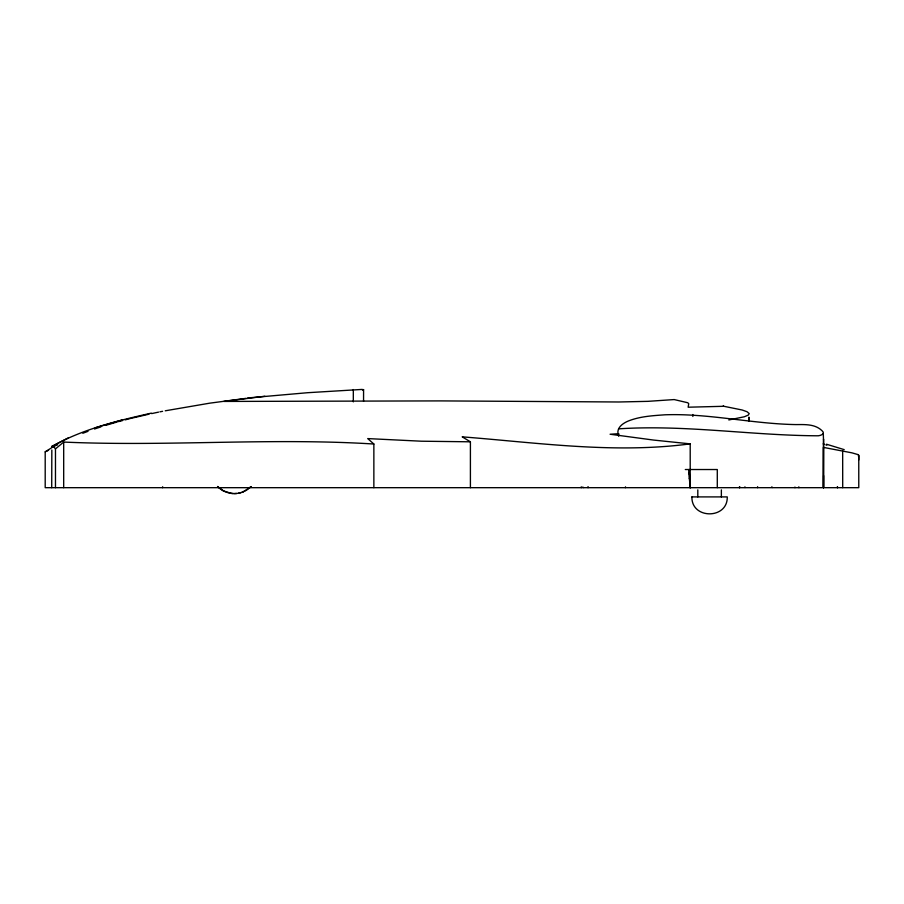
<?xml version="1.0" encoding="UTF-8"?>
<svg xmlns="http://www.w3.org/2000/svg" width="904" height="904" viewBox="0 0 904 904"><rect width="100%" height="100%" fill="white"/><g stroke="black" fill="none" stroke-linecap="round" stroke-linejoin="round"><path stroke-width="1.36" d="M618.788 435.931L618.788 433.694L610.087 434.236L653.558 440.067L690.204 443.864L690.204 487.685M697.809 496.906L697.809 489.855M721.369 496.906L721.369 489.855M823.374 487.685L823.374 447.378L851.952 452.847L858.291 454.678L858.427 456.17M823.612 439.378L823.476 487.685L823.476 439.163M52.104 447.48L45.2 451.83L45.2 487.685L858.777 487.685L858.766 455.616M858.732 460.023L858.755 455.141M247.673 397.975L307.62 392.709L361.769 389.443L363.577 389.658L363.555 401.263M837.353 487.685L837.364 486.804M51.709 487.685L51.833 449.966M739.743 487.03L739.709 487.685L739.608 486.793M162.596 487.685L162.652 486.736M588.12 486.906L588.041 487.685L587.939 487.098M625.353 487.685L625.511 486.827M363.589 389.737L362.481 390.076M618.551 428.846C684.78 424.53 750.704 435.389 816.798 435.784C819.465 436.18 826.29 434.01 822.03 430.711C814.922 423.863 805.035 424.575 795.859 424.586C752.026 423.84 708.759 413.207 665.005 414.8C652.767 415.671 640.145 416.371 628.596 420.902C622.653 423.309 615.624 428.112 618.551 435.852M823.295 433.683L823.476 439.254M55.472 487.685L55.472 448.892L63.687 442.067C166.935 446.678 270.533 437.57 373.861 444.022L373.861 487.685M251.063 486.68L243.063 491.923M251.154 486.578L246.408 490.296L241.978 492.33M55.472 448.892L53.607 446.486L51.72 446.587L57.302 444.553M53.008 446.983L53.924 446.486M51.856 446.497C82.524 429.14 117.226 420.801 151.33 413.139M51.697 446.576L68.162 437.943M45.2 451.83L47.392 450.78M54.85 446L55.777 445.525M56.715 445.05L57.664 444.587M47.776 450.61L48.556 450.282M82.795 433.265L88.016 431.332M242.656 492.092L238.679 493.188M94.513 428.993L100.875 426.903M105.937 425.275L117.136 421.987M95.214 427.807L122.91 419.761M241.006 492.635L239.345 493.053M118.469 421.637L122.492 420.575M125.17 419.874L130.515 418.462M131.814 418.156L148.934 414.19M151.68 413.591L158.562 412.122M159.94 411.828L162.596 411.32M165.251 410.8L209.807 403.161L246.057 398.348M238.814 493.166C231.887 494.522 224.407 492.544 219.073 487.923M728.805 419.964L744.32 416.778L748.32 415.083L749.201 413.58L747.032 411.727L742.15 409.998L723.064 406.122L723.742 406.291L688.147 407.207L688.724 403.692L687.752 402.743L674.192 399.568L647.897 401.342L618.901 401.986L440.982 400.901L223.763 401.432L264.849 396.246M690.204 443.864C614.37 453.966 537.857 442.711 462.193 436.847L470.408 441.807L470.408 487.685M236.633 493.471L234.396 493.584M470.408 441.807L421.388 441.208L367.702 438.587L373.861 444.022M685.3 469.526L717.29 469.526L717.29 487.685M691.933 496.906L727.257 496.906C727.856 519.495 691.323 519.45 691.91 496.906M233.334 493.561L231.469 493.403M231.209 493.369L223.367 490.849L217.525 486.476M826.527 444.226L844.212 449.638M823.205 443.887L824.482 444.35M582.617 487.109L583.747 487.584M825.906 444.881L826.798 445.243M218.61 487.516L217.728 486.68M771.846 486.77L772.208 487.527M837.499 486.815L837.624 487.685M798.82 486.804L798.933 487.685M690.26 487.685L689.368 478.6M744.93 486.815L745.02 487.538M690.08 487.685L689.164 469.526L689.277 478.6M757.597 486.702L757.642 487.685M689.176 472.928L689.187 474.058M842.664 450.802L842.709 487.685M823.6 475.606L823.6 487.685M794.955 487.041L794.955 487.685M739.427 486.827L739.427 487.685M692.848 414.518L692.848 416.484M581.272 486.781L581.272 487.685M353.317 389.545L353.317 401.873M63.687 442.067L63.687 487.685M748.941 420.801L748.941 417.128L748.907 420.801"/></g></svg>
